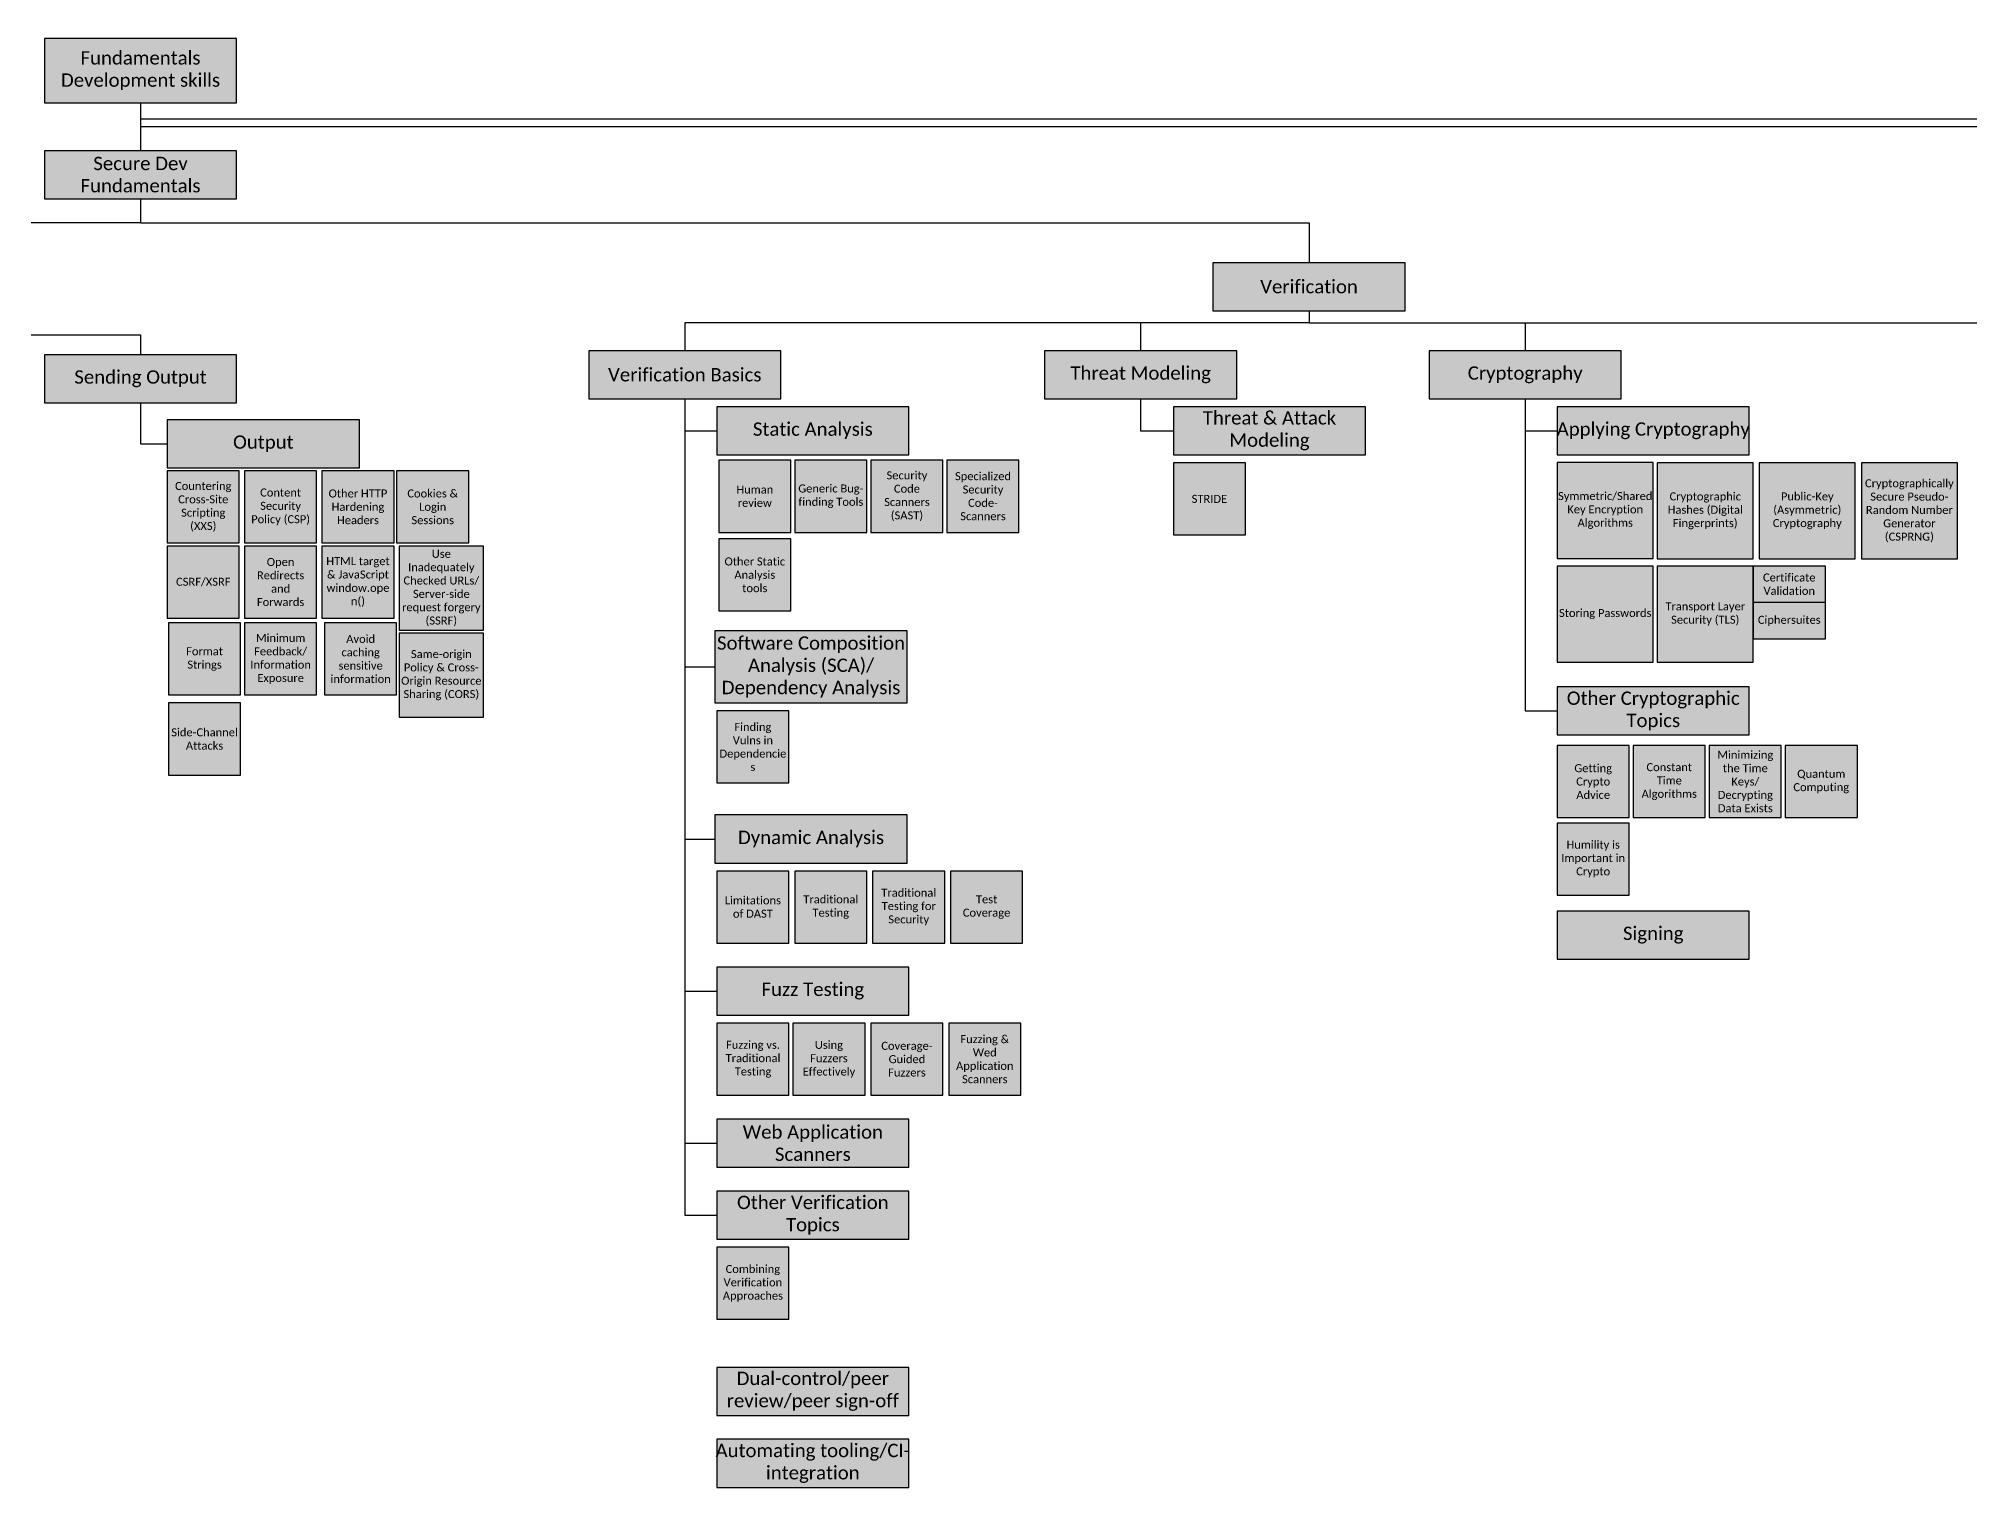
# Model space of a CAD drawing. Extents: x 0 to 51.6, y 0 to 11.4.
# Drawn here: x 20.21 to 35.28, y 0.04 to 11.35 of the extents above; entities that cross this region are included whole.
import ezdxf

# ---------------------------------------------------------------- set-up
doc = ezdxf.new("R2010")
doc.units = 0
doc.header["$MEASUREMENT"] = 0
doc.layers.get('0').update_dxf_attribs({"linetype": 'CONTINUOUS'})
doc.layers.add('CONNECTOR', color=7, linetype='CONTINUOUS')
doc.styles.get("Standard").update_dxf_attribs({"font": 'txt.shx'})

msp = doc.modelspace()

# ---------------------------------------------------------------- hatches: boundary and pattern name
for color, points in [(254, [(20.253, 10.854), (21.753, 10.854), (21.753, 11.354), (20.253, 11.354)]), (153, [(20.253, 10.104), (21.753, 10.104), (21.753, 10.479), (20.253, 10.479)]), (142, [(29.378, 9.229), (30.878, 9.229), (30.878, 9.604), (29.378, 9.604)]), (151, [(24.503, 8.542), (26.003, 8.542), (26.003, 8.917), (24.503, 8.917)]), (151, [(28.063, 8.542), (29.563, 8.542), (29.563, 8.917), (28.063, 8.917)]), (151, [(31.066, 8.542), (32.566, 8.542), (32.566, 8.917), (31.066, 8.917)]), (151, [(20.253, 8.51), (21.753, 8.51), (21.753, 8.885), (20.253, 8.885)]), (153, [(25.503, 8.104), (27.003, 8.104), (27.003, 8.479), (25.503, 8.479)]), (153, [(29.069, 8.104), (30.569, 8.104), (30.569, 8.479), (29.069, 8.479)]), (153, [(32.066, 8.104), (33.566, 8.104), (33.566, 8.479), (32.066, 8.479)]), (153, [(21.212, 8.003), (22.712, 8.003), (22.712, 8.378), (21.212, 8.378)]), (161, [(25.519, 7.499), (26.082, 7.499), (26.082, 8.062), (25.519, 8.062)]), (161, [(26.113, 7.499), (26.675, 7.499), (26.675, 8.062), (26.113, 8.062)]), (161, [(26.707, 7.499), (27.269, 7.499), (27.269, 8.062), (26.707, 8.062)]), (161, [(27.3, 7.499), (27.863, 7.499), (27.863, 8.062), (27.3, 8.062)]), (161, [(29.069, 7.479), (29.631, 7.479), (29.631, 8.042), (29.069, 8.042)]), (161, [(32.066, 7.295), (32.816, 7.295), (32.816, 8.045), (32.066, 8.045)]), (161, [(32.847, 7.292), (33.597, 7.292), (33.597, 8.042), (32.847, 8.042)]), (161, [(33.644, 7.292), (34.394, 7.292), (34.394, 8.042), (33.644, 8.042)]), (161, [(34.441, 7.292), (35.191, 7.292), (35.191, 8.042), (34.441, 8.042)]), (161, [(21.212, 7.417), (21.774, 7.417), (21.774, 7.979), (21.212, 7.979)]), (161, [(21.816, 7.417), (22.378, 7.417), (22.378, 7.979), (21.816, 7.979)]), (161, [(22.42, 7.417), (22.983, 7.417), (22.983, 7.979), (22.42, 7.979)]), (161, [(23.003, 7.417), (23.566, 7.417), (23.566, 7.979), (23.003, 7.979)]), (161, [(21.212, 6.83), (21.774, 6.83), (21.774, 7.392), (21.212, 7.392)]), (161, [(21.816, 6.83), (22.378, 6.83), (22.378, 7.392), (21.816, 7.392)]), (161, [(22.42, 6.83), (22.983, 6.83), (22.983, 7.392), (22.42, 7.392)]), (161, [(23.024, 6.736), (23.681, 6.736), (23.681, 7.392), (23.024, 7.392)]), (161, [(25.519, 6.885), (26.082, 6.885), (26.082, 7.448), (25.519, 7.448)]), (161, [(32.066, 6.486), (32.816, 6.486), (32.816, 7.236), (32.066, 7.236)]), (161, [(32.847, 6.486), (33.597, 6.486), (33.597, 7.236), (32.847, 7.236)]), (161, [(33.597, 6.953), (34.16, 6.953), (34.16, 7.236), (33.597, 7.236)]), (161, [(33.597, 6.667), (34.16, 6.667), (34.16, 6.95), (33.597, 6.95)]), (161, [(21.222, 6.229), (21.785, 6.229), (21.785, 6.792), (21.222, 6.792)]), (161, [(21.816, 6.229), (22.378, 6.229), (22.378, 6.792), (21.816, 6.792)]), (161, [(22.441, 6.229), (23.003, 6.229), (23.003, 6.792), (22.441, 6.792)]), (161, [(23.024, 6.056), (23.681, 6.056), (23.681, 6.712), (23.024, 6.712)]), (153, [(25.489, 6.167), (26.989, 6.167), (26.989, 6.729), (25.489, 6.729)]), (153, [(32.066, 5.917), (33.566, 5.917), (33.566, 6.292), (32.066, 6.292)]), (161, [(21.222, 5.604), (21.785, 5.604), (21.785, 6.167), (21.222, 6.167)]), (161, [(25.503, 5.542), (26.066, 5.542), (26.066, 6.104), (25.503, 6.104)]), (161, [(32.066, 5.272), (32.628, 5.272), (32.628, 5.834), (32.066, 5.834)]), (161, [(32.66, 5.272), (33.222, 5.272), (33.222, 5.834), (32.66, 5.834)]), (161, [(33.253, 5.272), (33.816, 5.272), (33.816, 5.834), (33.253, 5.834)]), (161, [(33.847, 5.272), (34.41, 5.272), (34.41, 5.834), (33.847, 5.834)]), (153, [(25.489, 4.917), (26.989, 4.917), (26.989, 5.292), (25.489, 5.292)]), (161, [(32.066, 4.667), (32.628, 4.667), (32.628, 5.229), (32.066, 5.229)]), (161, [(25.503, 4.292), (26.066, 4.292), (26.066, 4.854), (25.503, 4.854)]), (161, [(26.112, 4.292), (26.674, 4.292), (26.674, 4.854), (26.112, 4.854)]), (161, [(26.72, 4.292), (27.283, 4.292), (27.283, 4.854), (26.72, 4.854)]), (161, [(27.329, 4.292), (27.891, 4.292), (27.891, 4.854), (27.329, 4.854)]), (41, [(32.066, 4.167), (33.566, 4.167), (33.566, 4.542), (32.066, 4.542)]), (153, [(25.503, 3.729), (27.003, 3.729), (27.003, 4.104), (25.503, 4.104)]), (161, [(25.504, 3.104), (26.067, 3.104), (26.067, 3.667), (25.504, 3.667)]), (161, [(26.098, 3.104), (26.661, 3.104), (26.661, 3.667), (26.098, 3.667)]), (161, [(26.707, 3.104), (27.269, 3.104), (27.269, 3.667), (26.707, 3.667)]), (161, [(27.315, 3.104), (27.878, 3.104), (27.878, 3.667), (27.315, 3.667)]), (153, [(25.503, 2.542), (27.003, 2.542), (27.003, 2.917), (25.503, 2.917)]), (153, [(25.503, 1.979), (27.003, 1.979), (27.003, 2.354), (25.503, 2.354)]), (161, [(25.503, 1.354), (26.066, 1.354), (26.066, 1.917), (25.503, 1.917)]), (41, [(25.503, 0.604), (27.003, 0.604), (27.003, 0.979), (25.503, 0.979)]), (41, [(25.503, 0.042), (27.003, 0.042), (27.003, 0.417), (25.503, 0.417)])]:
    msp.add_hatch(color=color).paths.add_polyline_path(points)

# ---------------------------------------------------------------- linework, layer by layer
at = {"color": 253, "linetype": 'CONTINUOUS'}
for points in [[(20.253, 10.854), (21.753, 10.854), (21.753, 11.354), (20.253, 11.354)], [(20.253, 10.104), (21.753, 10.104), (21.753, 10.479), (20.253, 10.479)], [(29.378, 9.229), (30.878, 9.229), (30.878, 9.604), (29.378, 9.604)], [(24.503, 8.542), (26.003, 8.542), (26.003, 8.917), (24.503, 8.917)], [(28.063, 8.542), (29.563, 8.542), (29.563, 8.917), (28.063, 8.917)], [(31.066, 8.542), (32.566, 8.542), (32.566, 8.917), (31.066, 8.917)], [(20.253, 8.51), (21.753, 8.51), (21.753, 8.885), (20.253, 8.885)], [(25.503, 8.104), (27.003, 8.104), (27.003, 8.479), (25.503, 8.479)], [(29.069, 8.104), (30.569, 8.104), (30.569, 8.479), (29.069, 8.479)], [(32.066, 8.104), (33.566, 8.104), (33.566, 8.479), (32.066, 8.479)], [(21.212, 8.003), (22.712, 8.003), (22.712, 8.378), (21.212, 8.378)], [(25.519, 7.499), (26.082, 7.499), (26.082, 8.062), (25.519, 8.062)], [(26.113, 7.499), (26.675, 7.499), (26.675, 8.062), (26.113, 8.062)], [(26.707, 7.499), (27.269, 7.499), (27.269, 8.062), (26.707, 8.062)], [(27.3, 7.499), (27.863, 7.499), (27.863, 8.062), (27.3, 8.062)], [(29.069, 7.479), (29.631, 7.479), (29.631, 8.042), (29.069, 8.042)], [(32.066, 7.295), (32.816, 7.295), (32.816, 8.045), (32.066, 8.045)], [(32.847, 7.292), (33.597, 7.292), (33.597, 8.042), (32.847, 8.042)], [(33.644, 7.292), (34.394, 7.292), (34.394, 8.042), (33.644, 8.042)], [(34.441, 7.292), (35.191, 7.292), (35.191, 8.042), (34.441, 8.042)], [(21.212, 7.417), (21.774, 7.417), (21.774, 7.979), (21.212, 7.979)], [(21.816, 7.417), (22.378, 7.417), (22.378, 7.979), (21.816, 7.979)], [(22.42, 7.417), (22.983, 7.417), (22.983, 7.979), (22.42, 7.979)], [(23.003, 7.417), (23.566, 7.417), (23.566, 7.979), (23.003, 7.979)], [(21.212, 6.83), (21.774, 6.83), (21.774, 7.392), (21.212, 7.392)], [(21.816, 6.83), (22.378, 6.83), (22.378, 7.392), (21.816, 7.392)], [(22.42, 6.83), (22.983, 6.83), (22.983, 7.392), (22.42, 7.392)], [(23.024, 6.736), (23.681, 6.736), (23.681, 7.392), (23.024, 7.392)], [(25.519, 6.885), (26.082, 6.885), (26.082, 7.448), (25.519, 7.448)], [(32.066, 6.486), (32.816, 6.486), (32.816, 7.236), (32.066, 7.236)], [(32.847, 6.486), (33.597, 6.486), (33.597, 7.236), (32.847, 7.236)], [(33.597, 6.953), (34.16, 6.953), (34.16, 7.236), (33.597, 7.236)], [(33.597, 6.667), (34.16, 6.667), (34.16, 6.95), (33.597, 6.95)], [(21.222, 6.229), (21.785, 6.229), (21.785, 6.792), (21.222, 6.792)], [(21.816, 6.229), (22.378, 6.229), (22.378, 6.792), (21.816, 6.792)], [(22.441, 6.229), (23.003, 6.229), (23.003, 6.792), (22.441, 6.792)], [(23.024, 6.056), (23.681, 6.056), (23.681, 6.712), (23.024, 6.712)], [(25.489, 6.167), (26.989, 6.167), (26.989, 6.729), (25.489, 6.729)], [(32.066, 5.917), (33.566, 5.917), (33.566, 6.292), (32.066, 6.292)], [(21.222, 5.604), (21.785, 5.604), (21.785, 6.167), (21.222, 6.167)], [(25.503, 5.542), (26.066, 5.542), (26.066, 6.104), (25.503, 6.104)], [(32.066, 5.272), (32.628, 5.272), (32.628, 5.834), (32.066, 5.834)], [(32.66, 5.272), (33.222, 5.272), (33.222, 5.834), (32.66, 5.834)], [(33.253, 5.272), (33.816, 5.272), (33.816, 5.834), (33.253, 5.834)], [(33.847, 5.272), (34.41, 5.272), (34.41, 5.834), (33.847, 5.834)], [(25.489, 4.917), (26.989, 4.917), (26.989, 5.292), (25.489, 5.292)], [(32.066, 4.667), (32.628, 4.667), (32.628, 5.229), (32.066, 5.229)], [(25.503, 4.292), (26.066, 4.292), (26.066, 4.854), (25.503, 4.854)], [(26.112, 4.292), (26.674, 4.292), (26.674, 4.854), (26.112, 4.854)], [(26.72, 4.292), (27.283, 4.292), (27.283, 4.854), (26.72, 4.854)], [(27.329, 4.292), (27.891, 4.292), (27.891, 4.854), (27.329, 4.854)], [(25.503, 3.729), (27.003, 3.729), (27.003, 4.104), (25.503, 4.104)], [(25.504, 3.104), (26.067, 3.104), (26.067, 3.667), (25.504, 3.667)], [(26.098, 3.104), (26.661, 3.104), (26.661, 3.667), (26.098, 3.667)], [(26.707, 3.104), (27.269, 3.104), (27.269, 3.667), (26.707, 3.667)], [(27.315, 3.104), (27.878, 3.104), (27.878, 3.667), (27.315, 3.667)], [(25.503, 2.542), (27.003, 2.542), (27.003, 2.917), (25.503, 2.917)], [(25.503, 1.979), (27.003, 1.979), (27.003, 2.354), (25.503, 2.354)], [(25.503, 1.354), (26.066, 1.354), (26.066, 1.917), (25.503, 1.917)]]:
    msp.add_lwpolyline(points, close=True, dxfattribs=at)
at = {"color": 254, "linetype": 'CONTINUOUS'}
for points in [[(32.066, 4.167), (33.566, 4.167), (33.566, 4.542), (32.066, 4.542)], [(25.503, 0.604), (27.003, 0.604), (27.003, 0.979), (25.503, 0.979)], [(25.503, 0.042), (27.003, 0.042), (27.003, 0.417), (25.503, 0.417)]]:
    msp.add_lwpolyline(points, close=True, dxfattribs=at)
at = {"layer": 'CONNECTOR', "linetype": 'CONTINUOUS'}
msp.add_line((21.003, 10.854), (21.003, 10.479), dxfattribs=at)
msp.add_line((21.003, 10.854), (21.003, 10.479), dxfattribs=at)
for points in [[(21.003, 10.854), (21.003, 10.667), (39.52, 10.667, -1), (39.604, 10.667), (43.128, 10.667), (43.128, 10.302)], [(21.003, 10.854), (21.003, 10.667), (39.52, 10.667, -1), (39.604, 10.667), (45.378, 10.667), (45.378, 10.302)], [(21.003, 10.854), (21.003, 10.667), (39.52, 10.667, -1), (39.604, 10.667), (47.153, 10.667), (47.153, 10.302)], [(21.003, 10.854), (21.003, 10.667), (39.52, 10.667, -1), (39.604, 10.667), (49.316, 10.667), (49.316, 10.32)]]:
    msp.add_lwpolyline(points, format="xyb", dxfattribs=at)
for points in [[(21.003, 10.729), (39.562, 10.729), (39.562, 10.302)], [(21.003, 10.104), (21.003, 9.917), (4.128, 9.917), (4.128, 9.573)], [(21.003, 10.104), (21.003, 9.917), (15.753, 9.917), (15.753, 9.604)], [(21.003, 10.104), (21.003, 9.917), (30.128, 9.917), (30.128, 9.604)], [(15.753, 9.229), (15.753, 9.042), (21.003, 9.042), (21.003, 8.885)], [(30.128, 9.229), (30.128, 9.135), (25.253, 9.135), (25.253, 8.917)], [(30.128, 9.229), (30.128, 9.135), (28.813, 9.135), (28.813, 8.917)], [(30.128, 9.229), (30.128, 9.135), (31.816, 9.135), (31.816, 8.917)], [(30.128, 9.229), (30.128, 9.135), (36.128, 9.135), (36.128, 8.917)], [(21.003, 8.51), (21.003, 8.191), (21.212, 8.191)], [(25.253, 8.542), (25.253, 8.292), (25.503, 8.292)], [(25.253, 8.542), (25.253, 6.448), (25.489, 6.448)], [(25.253, 8.542), (25.253, 5.104), (25.489, 5.104)], [(25.253, 8.542), (25.253, 3.917), (25.503, 3.917)], [(25.253, 8.542), (25.253, 2.729), (25.503, 2.729)], [(25.253, 8.542), (25.253, 2.167), (25.503, 2.167)], [(28.813, 8.542), (28.813, 8.292), (29.069, 8.292)], [(31.816, 8.542), (31.816, 8.292), (32.066, 8.292)], [(31.816, 8.542), (31.816, 6.104), (32.066, 6.104)]]:
    msp.add_lwpolyline(points, dxfattribs=at)

# ---------------------------------------------------------------- texts
at = {"attachment_point": 5}
for s, insert, char_height, width in [('\\C7;\\fCalibri|b0|i0|;\\H0.10416698455811;Fundamentals \\PDevelopment skills', (21.003, 11.104), 0.10417, 1.5), ('\\C7;\\fCalibri|b0|i0|;\\H0.10416698455811;Secure Dev \\PFundamentals', (21.003, 10.292), 0.10417, 1.5), ('\\C7;\\fCalibri|b0|i0|;\\H0.10416698455811;Verification', (30.128, 9.417), 0.10417, 1.5), ('\\C7;\\fCalibri|b0|i0|;\\H0.10416698455811;Sending Output', (21.003, 8.698), 0.10417, 1.5), ('\\C7;\\fCalibri|b0|i0|;\\H0.10416698455811;Verification Basics', (25.253, 8.729), 0.10417, 1.5), ('\\C7;\\fCalibri|b0|i0|;\\H0.10416698455811;Threat Modeling', (28.813, 8.729), 0.10417, 1.5), ('\\C7;\\fCalibri|b0|i0|;\\H0.10416698455811;Cryptography', (31.816, 8.729), 0.10417, 1.5), ('\\C7;\\fCalibri|b0|i0|;\\H0.10416698455811;Threat & Attack \\PModeling', (29.819, 8.292), 0.10417, 1.5), ('\\C7;\\fCalibri|b0|i0|;\\H0.10416698455811;Static Analysis', (26.253, 8.292), 0.10417, 1.5), ('\\C7;\\fCalibri|b0|i0|;\\H0.10416698455811;Applying Cryptography', (32.816, 8.292), 0.10417, 1.5), ('\\C7;\\fCalibri|b0|i0|;\\H0.10416698455811;Output', (21.962, 8.191), 0.10417, 1.5), ('\\C7;\\fCalibri|b0|i0|;\\H0.062499046325684;Countering \\PCross-Site \\PScripting \\P(XXS)', (21.493, 7.698), 0.0625, 0.5625), ('\\C7;\\fCalibri|b0|i0|;\\H0.062499046325684;Content \\PSecurity \\PPolicy (CSP)', (22.097, 7.698), 0.0625, 0.5625), ('\\C7;\\fCalibri|b0|i0|;\\H0.062499046325684;Human \\Preview', (25.8, 7.781), 0.0625, 0.5625), ('\\C7;\\fCalibri|b0|i0|;\\H0.062499046325684;Generic Bug-\\Pfinding Tools', (26.394, 7.781), 0.0625, 0.5625), ('\\C7;\\fCalibri|b0|i0|;\\H0.062499046325684;Security \\PCode \\PScanners \\P(SAST)', (26.988, 7.781), 0.0625, 0.5625), ('\\C7;\\fCalibri|b0|i0|;\\H0.062499046325684;Specialized \\PSecurity \\PCode-\\PScanners', (27.582, 7.781), 0.0625, 0.5625), ('\\C7;\\fCalibri|b0|i0|;\\H0.062499046325684;Cryptographically \\PSecure Pseudo-\\PRandom Number \\PGenerator \\P(CSPRNG)', (34.816, 7.667), 0.0625, 0.75), ('\\C7;\\fCalibri|b0|i0|;\\H0.062499046325684;Other HTTP \\PHardening \\PHeaders', (22.701, 7.698), 0.0625, 0.5625), ('\\C7;\\fCalibri|b0|i0|;\\H0.062499046325684;Cookies & \\PLogin \\PSessions', (23.285, 7.698), 0.0625, 0.5625), ('\\C7;\\fCalibri|b0|i0|;\\H0.062499046325684;STRIDE', (29.35, 7.76), 0.0625, 0.5625), ('\\C7;\\fCalibri|b0|i0|;\\H0.062499046325684;Symmetric/Shared \\PKey Encryption \\PAlgorithms', (32.441, 7.67), 0.0625, 0.75), ('\\C7;\\fCalibri|b0|i0|;\\H0.062499046325684;Cryptographic \\PHashes (Digital \\PFingerprints)', (33.222, 7.667), 0.0625, 0.75), ('\\C7;\\fCalibri|b0|i0|;\\H0.062499046325684;Public-Key \\P(Asymmetric) \\PCryptography', (34.019, 7.667), 0.0625, 0.75), ('\\C7;\\fCalibri|b0|i0|;\\H0.062499046325684;Open \\PRedirects \\Pand \\PForwards', (22.097, 7.111), 0.0625, 0.5625), ('\\C7;\\fCalibri|b0|i0|;\\H0.062499046325684;HTML target \\P& JavaScript \\Pwindow.ope\\Pn()', (22.701, 7.111), 0.0625, 0.5625), ('\\C7;\\fCalibri|b0|i0|;\\H0.062499046325684;Use \\PInadequately \\PChecked URLs/ \\PServer-side \\Prequest forgery \\P(SSRF)', (23.352, 7.064), 0.0625, 0.65625), ('\\C7;\\fCalibri|b0|i0|;\\H0.062499046325684;Other Static \\PAnalysis \\Ptools', (25.8, 7.167), 0.0625, 0.5625), ('\\C7;\\fCalibri|b0|i0|;\\H0.062499046325684;CSRF/XSRF', (21.493, 7.111), 0.0625, 0.5625), ('\\C7;\\fCalibri|b0|i0|;\\H0.062499046325684;Certificate \\PValidation', (33.878, 7.094), 0.0625, 0.5625), ('\\C7;\\fCalibri|b0|i0|;\\H0.062499046325684;Transport Layer \\PSecurity (TLS)', (33.222, 6.861), 0.0625, 0.75), ('\\C7;\\fCalibri|b0|i0|;\\H0.062499046325684;Storing Passwords', (32.441, 6.861), 0.0625, 0.75), ('\\C7;\\fCalibri|b0|i0|;\\H0.062499046325684;Ciphersuites', (33.878, 6.808), 0.0625, 0.5625), ('\\C7;\\fCalibri|b0|i0|;\\H0.062499046325684;Minimum \\PFeedback/\\PInformation \\PExposure', (22.097, 6.51), 0.0625, 0.5625), ('\\C7;\\fCalibri|b0|i0|;\\H0.062499046325684;Avoid \\Pcaching \\Psensitive \\Pinformation', (22.722, 6.51), 0.0625, 0.5625), ('\\C7;\\fCalibri|b0|i0|;\\H0.10416698455811;Software Composition \\PAnalysis (SCA)/\\PDependency Analysis', (26.239, 6.448), 0.10417, 1.5), ('\\C7;\\fCalibri|b0|i0|;\\H0.062499046325684;Format \\PStrings', (21.503, 6.51), 0.0625, 0.5625), ('\\C7;\\fCalibri|b0|i0|;\\H0.062499046325684;Same-origin \\PPolicy & Cross-\\POrigin Resource \\PSharing (CORS)', (23.352, 6.384), 0.0625, 0.65625), ('\\C7;\\fCalibri|b0|i0|;\\H0.10416698455811;Other Cryptographic \\PTopics', (32.816, 6.104), 0.10417, 1.5), ('\\C7;\\fCalibri|b0|i0|;\\H0.062499046325684;Side-Channel \\PAttacks', (21.503, 5.885), 0.0625, 0.5625), ('\\C7;\\fCalibri|b0|i0|;\\H0.062499046325684;Finding \\PVulns in \\PDependencie\\Ps', (25.785, 5.823), 0.0625, 0.5625), ('\\C7;\\fCalibri|b0|i0|;\\H0.062499046325684;Minimizing \\Pthe Time \\PKeys/\\PDecrypting \\PData Exists', (33.535, 5.553), 0.0625, 0.5625), ('\\C7;\\fCalibri|b0|i0|;\\H0.062499046325684;Getting \\PCrypto \\PAdvice', (32.347, 5.553), 0.0625, 0.5625), ('\\C7;\\fCalibri|b0|i0|;\\H0.062499046325684;Constant \\PTime \\PAlgorithms', (32.941, 5.553), 0.0625, 0.5625), ('\\C7;\\fCalibri|b0|i0|;\\H0.062499046325684;Quantum \\PComputing', (34.128, 5.553), 0.0625, 0.5625), ('\\C7;\\fCalibri|b0|i0|;\\H0.10416698455811;Dynamic Analysis', (26.239, 5.104), 0.10417, 1.5), ('\\C7;\\fCalibri|b0|i0|;\\H0.062499046325684;Humility is \\PImportant in \\PCrypto', (32.347, 4.948), 0.0625, 0.5625), ('\\C7;\\fCalibri|b0|i0|;\\H0.062499046325684;Traditional \\PTesting for \\PSecurity', (27.002, 4.573), 0.0625, 0.5625), ('\\C7;\\fCalibri|b0|i0|;\\H0.062499046325684;Limitations \\Pof DAST', (25.785, 4.573), 0.0625, 0.5625), ('\\C7;\\fCalibri|b0|i0|;\\H0.062499046325684;Traditional \\PTesting', (26.393, 4.573), 0.0625, 0.5625), ('\\C7;\\fCalibri|b0|i0|;\\H0.062499046325684;Test \\PCoverage', (27.61, 4.573), 0.0625, 0.5625), ('\\C7;\\fCalibri|b0|i0|;\\H0.10416698455811;Signing', (32.816, 4.354), 0.10417, 1.5), ('\\C7;\\fCalibri|b0|i0|;\\H0.10416698455811;Fuzz Testing', (26.253, 3.917), 0.10417, 1.5), ('\\C7;\\fCalibri|b0|i0|;\\H0.062499046325684;Fuzzing vs. \\PTraditional \\PTesting', (25.786, 3.385), 0.0625, 0.5625), ('\\C7;\\fCalibri|b0|i0|;\\H0.062499046325684;Using \\PFuzzers \\PEffectively', (26.379, 3.385), 0.0625, 0.5625), ('\\C7;\\fCalibri|b0|i0|;\\H0.062499046325684;Coverage-\\PGuided \\PFuzzers', (26.988, 3.385), 0.0625, 0.5625), ('\\C7;\\fCalibri|b0|i0|;\\H0.062499046325684;Fuzzing & \\PWed \\PApplication \\PScanners', (27.596, 3.385), 0.0625, 0.5625), ('\\C7;\\fCalibri|b0|i0|;\\H0.10416698455811;Web Application \\PScanners', (26.253, 2.729), 0.10417, 1.5), ('\\C7;\\fCalibri|b0|i0|;\\H0.10416698455811;Other Verification \\PTopics', (26.253, 2.167), 0.10417, 1.5), ('\\C7;\\fCalibri|b0|i0|;\\H0.062499046325684;Combining \\PVerification \\PApproaches', (25.785, 1.635), 0.0625, 0.5625), ('\\C7;\\fCalibri|b0|i0|;\\H0.10416698455811;Dual-control/peer \\Preview/peer sign-off', (26.253, 0.792), 0.10417, 1.5), ('\\C7;\\fCalibri|b0|i0|;\\H0.10416698455811;Automating tooling/CI-\\Pintegration', (26.253, 0.229), 0.10417, 1.5)]:
    msp.add_mtext(s, dxfattribs=dict(at, insert=insert, char_height=char_height, width=width))

doc.saveas('drawing.dxf')
